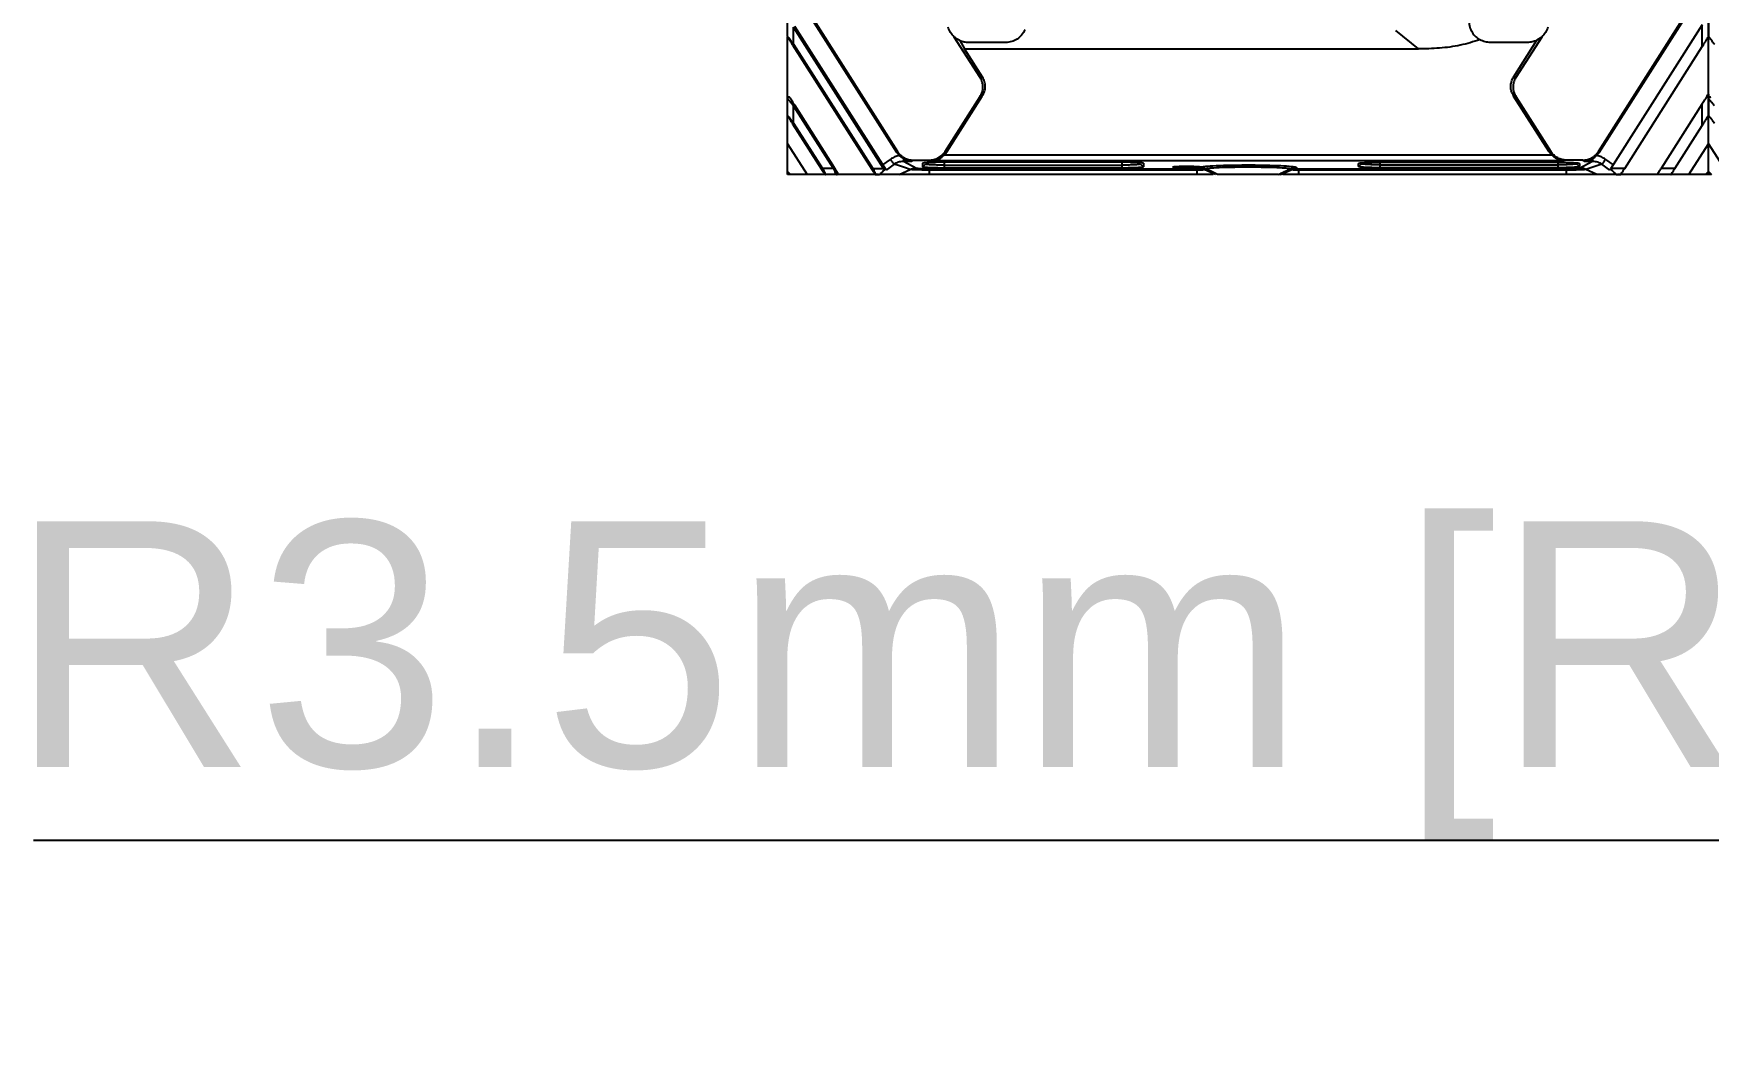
# Model space of a CAD drawing. Header units: millimetres. Extents: x 620 to 19791, y 2539 to 6969.
# Drawn here: x 5601 to 5873.9, y 3346.1 to 3511.2 of the extents above; entities that cross this region are included whole.
import ezdxf

# ---------------------------------------------------------------- set-up
doc = ezdxf.new("R2010")
doc.units = ezdxf.units.MM
doc.styles.get("Standard").update_dxf_attribs({"font": 'arial.ttf'})
doc.dimstyles.new('缩小5倍', dxfattribs={"dimtxt": 40, "dimasz": 20, "dimexe": 1, "dimexo": 0.2, "dimgap": 0, "dimtad": 1, "dimtoh": 1, "dimdec": 1, "dimzin": 9, "dimdsep": 46, "dimtxsty": 'Standard', "dimblk": '_FILLED', "dimcen": 0.2, "dimclrd": 256, "dimclre": 256, "dimclrt": 256, "dimadec": 1, "dimazin": 2, "dimtfac": 1, "dimtdec": 1, "dimtofl": 0, "dimtmove": 0, "dimatfit": 3, "dimldrblk": '_FILLED', "dimfxl": 1, "dimtolj": 1, "dimtzin": 0, "dimarcsym": 0})

# ---------------------------------------------------------------- blocks, each defined once
blk = doc.blocks.new('_FILLED')
at = {"color": 0, "linetype": 'ByBlock'}
blk.add_solid([(0, 0), (-1, 0.15), (-1, -0.15)], dxfattribs=at)
blk = doc.blocks.new('*D191')
at = {"lineweight": -2, "transparency": 16777216}
for p, q in [((6137.8, 3513.29), (6138.2, 3513.29)), ((6138, 3513.09), (6138, 3513.49)), ((5988.59, 3379.82), (6120.47, 3497.64)), ((5601.04, 3379.82), (5988.59, 3379.82))]:
    blk.add_line(p, q, dxfattribs=at)
at = {"layer": 'Defpoints', "color": 0, "transparency": 16777216}
for p in [(6138, 3513.29), (6135.39, 3510.96)]:
    blk.add_point(p, dxfattribs=at)
at = {"lineweight": -2, "transparency": 16777216, "xscale": 20, "yscale": 20, "zscale": 20, "rotation": 41.7774340312797}
blk.add_blockref('_FILLED', (6135.39, 3510.96), dxfattribs=at)
at = {"transparency": 16777216, "insert": (5794.81, 3405.71), "char_height": 40, "attachment_point": 5}
blk.add_mtext('\\A1;R3.5mm [R1/8"]', dxfattribs=at)
blk = doc.blocks.new('tugj')
at = {"color": 7, "linetype": 'Continuous', "lineweight": 25}
for p, q in [((12437.76, 4822.73), (12455.54, 4850.65)), ((12323.33, 4822.73), (12308.4, 4846.16)), ((12305.54, 4841.59), (12305.54, 4844.38)), ((12306.54, 4840.33), (12306.54, 4843.12)), ((12321.2, 4820.12), (12306.54, 4843.12)), ((12321.37, 4820.22), (12306.71, 4843.23)), ((12309.69, 4844.46), (12323.47, 4822.84)), ((12437.62, 4822.84), (12451.39, 4844.46)), ((12454.54, 4843.5), (12439.65, 4820.12)), ((12454.54, 4839.96), (12454.54, 4843.5)), ((12455.54, 4841.59), (12455.54, 4844.38)), ((12455.54, 4844.38), (12455.54, 4841.53)), ((12305.54, 4841.59), (12305.54, 4841.49)), ((12305.54, 4831.54), (12305.54, 4841.49)), ((12306.37, 4840.22), (12319.25, 4820.01)), ((12306.54, 4840.33), (12319.42, 4820.12)), ((12336.92, 4834.89), (12332.71, 4841.51)), ((12333.61, 4840.92), (12334.37, 4839.57)), ((12341.04, 4840.62), (12335.04, 4840.62)), ((12408.31, 4839.57), (12404.61, 4842.57)), ((12426.04, 4840.62), (12420.04, 4840.62)), ((12423.79, 4834.98), (12427.61, 4840.99)), ((12428.38, 4841.51), (12424.16, 4834.89)), ((12428.38, 4841.51), (12427.61, 4840.99)), ((12455.54, 4841.59), (12455.54, 4841.49)), ((12455.54, 4832.22), (12455.54, 4841.53)), ((12455.54, 4831.54), (12455.54, 4841.49)), ((12337.3, 4834.98), (12334.37, 4839.57)), ((12334.37, 4839.57), (12408.31, 4839.57)), ((12441.9, 4820.12), (12454.54, 4839.96)), ((12336.92, 4834.89), (12337.3, 4834.98)), ((12423.79, 4834.98), (12424.16, 4834.89)), ((12331.49, 4822.81), (12337.27, 4831.89)), ((12336.9, 4831.8), (12337.27, 4831.89)), ((12429.6, 4822.81), (12423.81, 4831.89)), ((12423.81, 4831.89), (12424.19, 4831.8)), ((12455.54, 4832.22), (12455.54, 4828.69)), ((12305.54, 4828.75), (12305.54, 4831.54)), ((12306.54, 4827.49), (12306.54, 4830.28)), ((12313.02, 4820.12), (12306.54, 4830.28)), ((12313.19, 4820.22), (12306.71, 4830.39)), ((12331.2, 4822.86), (12336.9, 4831.8)), ((12424.19, 4831.8), (12429.88, 4822.86)), ((12454.54, 4830.65), (12447.83, 4820.12)), ((12454.54, 4827.12), (12454.54, 4830.65)), ((12455.54, 4828.75), (12455.54, 4831.54)), ((12305.54, 4828.75), (12305.54, 4828.65)), ((12305.54, 4824.12), (12305.54, 4828.65)), ((12306.37, 4827.38), (12311.07, 4820.01)), ((12306.54, 4827.49), (12311.24, 4820.12)), ((12450.08, 4820.12), (12454.54, 4827.12)), ((12455.54, 4828.75), (12455.54, 4828.65)), ((12455.54, 4824.12), (12455.54, 4828.69)), ((12455.54, 4824.12), (12455.54, 4828.65)), ((12305.54, 4824.12), (12308.74, 4819.12)), ((12305.54, 4819.62), (12305.54, 4824.12)), ((12452.34, 4819.12), (12455.54, 4824.12)), ((12455.54, 4824.12), (12458.74, 4819.12)), ((12455.54, 4819.62), (12455.54, 4824.12)), ((12321.08, 4820.68), (12322.3, 4821.59)), ((12323.47, 4822.84), (12323.33, 4822.73)), ((12323.73, 4822.23), (12323.33, 4822.73)), ((12324.41, 4821.7), (12324.41, 4821.3)), ((12324.41, 4821.3), (12326.54, 4820.17)), ((12324.41, 4821.3), (12325.79, 4821.3)), ((12325.99, 4821.45), (12325.79, 4821.3)), ((12325.99, 4821.45), (12328.58, 4821.45)), ((12327.57, 4820.36), (12327.57, 4820.98)), ((12328.58, 4821.45), (12329.14, 4821.35)), ((12431.95, 4821.35), (12329.14, 4821.35)), ((12331.04, 4821.17), (12360.04, 4821.17)), ((12331.13, 4822.35), (12331.49, 4822.81)), ((12331.13, 4822.35), (12429.96, 4822.35)), ((12331.2, 4822.86), (12331.49, 4822.81)), ((12363.52, 4820.98), (12363.52, 4820.36)), ((12402.04, 4821.11), (12431.04, 4821.11)), ((12429.88, 4822.86), (12429.6, 4822.81)), ((12429.96, 4822.35), (12429.6, 4822.81)), ((12432.5, 4821.45), (12431.95, 4821.35)), ((12435.09, 4821.45), (12432.5, 4821.45)), ((12434.54, 4820.17), (12436.67, 4821.3)), ((12435.3, 4821.3), (12435.09, 4821.45)), ((12435.3, 4821.3), (12436.67, 4821.3)), ((12437.76, 4822.73), (12437.36, 4822.23)), ((12437.76, 4822.73), (12437.62, 4822.84)), ((12438.79, 4821.59), (12440, 4820.68)), ((12305.54, 4819.12), (12305.54, 4819.62)), ((12305.54, 4819.62), (12306.04, 4819.12)), ((12306.04, 4819.12), (12305.54, 4819.12)), ((12308.74, 4819.12), (12306.04, 4819.12)), ((12311.75, 4819.12), (12308.74, 4819.12)), ((12313.02, 4820.12), (12311.24, 4820.12)), ((12313.53, 4819.12), (12311.75, 4819.12)), ((12319.93, 4819.12), (12313.53, 4819.12)), ((12319.42, 4820.12), (12321.2, 4820.12)), ((12320.37, 4819.12), (12319.93, 4819.12)), ((12319.93, 4819.12), (12320.54, 4819.12)), ((12321.34, 4819.85), (12321.2, 4820.12)), ((12321.53, 4819.97), (12321.37, 4820.22)), ((12321.62, 4819.84), (12321.53, 4819.97)), ((12322.9, 4820.8), (12321.62, 4819.83)), ((12323.73, 4819.12), (12325.5, 4819.94)), ((12327.57, 4820.36), (12328.04, 4820.83)), ((12328.68, 4820.07), (12372.25, 4820.07)), ((12328.68, 4819.84), (12328.68, 4820.07)), ((12328.68, 4819.12), (12328.68, 4819.84)), ((12372.25, 4819.84), (12328.68, 4819.84)), ((12372.25, 4819.12), (12328.68, 4819.12)), ((12331.04, 4820.65), (12331.04, 4820.17)), ((12331.04, 4820.65), (12360.04, 4820.65)), ((12360.04, 4820.17), (12331.04, 4820.17)), ((12360.04, 4820.17), (12360.04, 4820.65)), ((12363.04, 4820.83), (12363.52, 4820.36)), ((12372.25, 4820.07), (12372.25, 4819.84)), ((12372.25, 4819.12), (12372.25, 4819.84)), ((12372.52, 4820.08), (12372.62, 4820.28)), ((12372.7, 4820.32), (12372.79, 4820.35)), ((12372.79, 4820.35), (12372.79, 4820.35)), ((12373.72, 4820.02), (12373.52, 4819.87)), ((12375.24, 4819.12), (12373.52, 4819.87)), ((12375.56, 4819.12), (12373.72, 4820.02)), ((12385.85, 4819.12), (12385.52, 4819.12)), ((12388.46, 4820.28), (12388.57, 4820.08)), ((12388.84, 4820.07), (12432.4, 4820.07)), ((12388.84, 4819.84), (12388.84, 4820.07)), ((12388.84, 4819.12), (12388.84, 4819.84)), ((12432.4, 4819.84), (12388.84, 4819.84)), ((12432.4, 4819.12), (12388.84, 4819.12)), ((12398.57, 4820.41), (12398.57, 4820.93)), ((12398.57, 4820.41), (12399.04, 4820.88)), ((12402.04, 4820.7), (12402.04, 4820.23)), ((12402.04, 4820.7), (12431.04, 4820.7)), ((12431.04, 4820.23), (12402.04, 4820.23)), ((12431.04, 4820.23), (12431.04, 4820.7)), ((12432.4, 4819.84), (12432.4, 4820.07)), ((12432.4, 4819.12), (12432.4, 4819.84)), ((12434.04, 4820.88), (12434.52, 4820.41)), ((12434.52, 4820.93), (12434.52, 4820.41)), ((12438.19, 4820.8), (12435.58, 4819.94)), ((12437.35, 4819.12), (12435.58, 4819.94)), ((12439.47, 4819.83), (12438.19, 4820.8)), ((12439.57, 4819.99), (12439.47, 4819.83)), ((12439.65, 4820.12), (12439.57, 4819.99)), ((12441.9, 4820.12), (12439.65, 4820.12)), ((12440.54, 4819.12), (12441.26, 4819.12)), ((12441.26, 4819.12), (12440.72, 4819.12)), ((12447.19, 4819.12), (12441.26, 4819.12)), ((12449.44, 4819.12), (12447.19, 4819.12)), ((12450.08, 4820.12), (12447.83, 4820.12)), ((12452.34, 4819.12), (12449.44, 4819.12)), ((12455.04, 4819.12), (12452.34, 4819.12)), ((12455.04, 4819.12), (12455.54, 4819.62)), ((12456.04, 4819.12), (12455.04, 4819.12)), ((12455.54, 4819.12), (12455.54, 4819.62)), ((12455.54, 4819.62), (12456.04, 4819.12))]:
    blk.add_line(p, q, dxfattribs=at)
at = {"color": 8, "linetype": 'Continuous', "lineweight": 25}
for p, q in [((12331.04, 4821.17), (12331.04, 4820.65)), ((12360.04, 4820.65), (12360.04, 4821.17)), ((12402.04, 4821.11), (12402.04, 4820.7)), ((12431.04, 4820.7), (12431.04, 4821.11)), ((12386.63, 4819.66), (12387.37, 4820.02))]:
    blk.add_line(p, q, dxfattribs=at)
at = {"color": 7, "linetype": 'Continuous', "lineweight": 25, "flags": 128}
for points in [[(12319.25, 4820.01), (12319.26, 4820.01), (12319.27, 4820.02), (12319.28, 4820.03), (12319.3, 4820.04), (12319.33, 4820.06), (12319.36, 4820.07), (12319.39, 4820.09), (12319.42, 4820.12)], [(12385.52, 4819.12), (12386.45, 4819.57), (12386.63, 4819.66)], [(12385.85, 4819.12), (12386.71, 4819.49), (12387.57, 4819.87)]]:
    blk.add_lwpolyline(points, dxfattribs=at)
at = {"color": 7, "linetype": 'Continuous', "lineweight": 25}
for points, knots in [([(12418.16, 4847.07), (12417.92, 4846.89), (12417.45, 4846.54), (12416.94, 4845.81), (12416.61, 4844.97), (12416.5, 4844.05), (12416.64, 4843.12), (12417.03, 4842.25), (12417.6, 4841.54), (12418.1, 4841.21), (12418.33, 4841.06)], [0, 0, 0, 0, 0.120667, 0.242941, 0.362017, 0.494964, 0.624791, 0.751524, 0.887648, 1, 1, 1, 1]), ([(12332.71, 4841.51), (12332.48, 4841.74), (12332.04, 4842.2), (12331.81, 4842.8), (12331.69, 4843.1)], [0, 0, 0, 0, 0.4999991, 1, 1, 1, 1]), ([(12429.39, 4843.1), (12429.28, 4842.8), (12429.05, 4842.2), (12428.6, 4841.74), (12428.38, 4841.51)], [0, 0, 0, 0, 0.500004, 1, 1, 1, 1]), ([(12305.54, 4841.59), (12305.55, 4841.58), (12305.55, 4841.58), (12305.6, 4841.52), (12305.68, 4841.42), (12305.83, 4841.22), (12306.13, 4840.85), (12306.39, 4840.52), (12306.54, 4840.33)], [0, 0, 0, 0, 0.082047, 0.168461, 0.268066, 0.381092, 0.652304, 1, 1, 1, 1]), ([(12305.56, 4841.5), (12305.57, 4841.48), (12305.59, 4841.46), (12305.66, 4841.34), (12305.82, 4841.1), (12306.07, 4840.7), (12306.26, 4840.4), (12306.37, 4840.22)], [0, 0, 0, 0, 0.101228, 0.199444, 0.408289, 0.66873, 1, 1, 1, 1]), ([(12306.37, 4840.22), (12306.38, 4840.23), (12306.38, 4840.23), (12306.42, 4840.25), (12306.48, 4840.29), (12306.52, 4840.32), (12306.54, 4840.33)], [0, 0, 0, 0, 0.2499924, 0.5000061, 0.750009, 1, 1, 1, 1]), ([(12333.61, 4840.92), (12333.47, 4840.99), (12333.19, 4841.12), (12332.87, 4841.38), (12332.71, 4841.51)], [0, 0, 0, 0, 0.501919, 1, 1, 1, 1]), ([(12335.04, 4840.62), (12334.8, 4840.63), (12334.3, 4840.65), (12333.84, 4840.83), (12333.61, 4840.92)], [0, 0, 0, 0, 0.499697, 1, 1, 1, 1]), ([(12344.23, 4842.68), (12344.07, 4842.37), (12343.74, 4841.78), (12342.97, 4841.15), (12342.07, 4840.7), (12341.39, 4840.64), (12341.04, 4840.62)], [0, 0, 0, 0, 0.261058, 0.500388, 0.739399, 1, 1, 1, 1]), ([(12418.33, 4841.06), (12417.27, 4840.74), (12415.12, 4840.07), (12411.73, 4839.64), (12409.45, 4839.59), (12408.31, 4839.57)], [0, 0, 0, 0, 0.326494, 0.662815, 1, 1, 1, 1]), ([(12420.04, 4840.62), (12419.74, 4840.64), (12419.14, 4840.67), (12418.6, 4840.93), (12418.33, 4841.06)], [0, 0, 0, 0, 0.4999877, 1, 1, 1, 1]), ([(12427.61, 4840.99), (12427.36, 4840.88), (12426.86, 4840.66), (12426.32, 4840.63), (12426.04, 4840.62)], [0, 0, 0, 0, 0.499999, 1, 1, 1, 1]), ([(12454.54, 4839.96), (12454.66, 4840.14), (12454.88, 4840.49), (12455.18, 4840.96), (12455.39, 4841.29), (12455.49, 4841.46), (12455.54, 4841.52), (12455.54, 4841.53), (12455.54, 4841.53)], [0, 0, 0, 0, 0.286639, 0.534247, 0.75949, 0.869905, 0.932849, 1, 1, 1, 1]), ([(12455.54, 4841.59), (12455.55, 4841.58), (12455.55, 4841.58), (12455.6, 4841.52), (12455.68, 4841.42), (12455.83, 4841.22), (12456.13, 4840.85), (12456.39, 4840.52), (12456.54, 4840.33)], [0, 0, 0, 0, 0.082047, 0.16846, 0.268063, 0.381089, 0.652304, 1, 1, 1, 1]), ([(12336.9, 4831.8), (12337.03, 4832.04), (12337.29, 4832.52), (12337.4, 4833.33), (12337.31, 4834.15), (12337.06, 4834.64), (12336.92, 4834.89)], [0, 0, 0, 0, 0.25223, 0.500889, 0.739977, 1, 1, 1, 1]), ([(12337.27, 4831.89), (12337.41, 4832.14), (12337.66, 4832.62), (12337.77, 4833.43), (12337.68, 4834.24), (12337.43, 4834.73), (12337.3, 4834.98)], [0, 0, 0, 0, 0.261104, 0.500953, 0.740299, 1, 1, 1, 1]), ([(12423.81, 4831.89), (12423.68, 4832.13), (12423.42, 4832.61), (12423.31, 4833.42), (12423.4, 4834.24), (12423.65, 4834.73), (12423.79, 4834.98)], [0, 0, 0, 0, 0.25223, 0.500885, 0.739973, 1, 1, 1, 1]), ([(12424.16, 4834.89), (12424.03, 4834.64), (12423.77, 4834.15), (12423.69, 4833.33), (12423.8, 4832.52), (12424.06, 4832.04), (12424.19, 4831.8)], [0, 0, 0, 0, 0.260018, 0.499105, 0.747694, 1, 1, 1, 1]), ([(12455.54, 4832.22), (12455.54, 4832.22), (12455.54, 4832.22), (12455.49, 4832.16), (12455.39, 4831.98), (12455.18, 4831.66), (12454.88, 4831.18), (12454.66, 4830.84), (12454.54, 4830.65)], [0, 0, 0, 0, 0.067143, 0.130097, 0.240508, 0.465752, 0.713366, 1, 1, 1, 1]), ([(12305.91, 4831.65), (12305.9, 4831.66), (12305.87, 4831.69), (12305.82, 4831.72), (12305.76, 4831.74), (12305.68, 4831.73), (12305.62, 4831.7), (12305.57, 4831.65), (12305.55, 4831.59), (12305.54, 4831.56), (12305.54, 4831.54)], [0, 0, 0, 0, 0.114083, 0.223582, 0.359588, 0.501821, 0.640734, 0.779262, 0.888915, 1, 1, 1, 1]), ([(12306.54, 4830.28), (12306.39, 4830.47), (12306.12, 4830.81), (12305.83, 4831.17), (12305.67, 4831.37), (12305.6, 4831.47), (12305.55, 4831.53), (12305.55, 4831.53), (12305.54, 4831.54)], [0, 0, 0, 0, 0.350154, 0.621945, 0.734201, 0.833252, 0.918727, 1, 1, 1, 1]), ([(12306.71, 4830.39), (12306.61, 4830.55), (12306.42, 4830.85), (12306.17, 4831.24), (12306.01, 4831.49), (12305.92, 4831.63), (12305.91, 4831.64), (12305.91, 4831.65)], [0, 0, 0, 0, 0.317514, 0.570141, 0.798352, 0.902861, 1, 1, 1, 1]), ([(12306.54, 4830.28), (12306.56, 4830.3), (12306.61, 4830.32), (12306.66, 4830.36), (12306.7, 4830.38), (12306.71, 4830.39), (12306.71, 4830.39)], [0, 0, 0, 0, 0.249995, 0.500022, 0.750029, 1, 1, 1, 1]), ([(12455.91, 4831.65), (12455.9, 4831.66), (12455.87, 4831.69), (12455.82, 4831.72), (12455.76, 4831.74), (12455.68, 4831.73), (12455.62, 4831.7), (12455.57, 4831.65), (12455.55, 4831.59), (12455.54, 4831.56), (12455.54, 4831.54)], [0, 0, 0, 0, 0.114046, 0.223572, 0.359579, 0.501814, 0.640729, 0.779259, 0.888914, 1, 1, 1, 1]), ([(12456.54, 4830.28), (12456.39, 4830.47), (12456.12, 4830.81), (12455.83, 4831.17), (12455.67, 4831.37), (12455.6, 4831.47), (12455.55, 4831.53), (12455.55, 4831.53), (12455.54, 4831.54)], [0, 0, 0, 0, 0.350158, 0.621945, 0.734204, 0.833252, 0.918727, 1, 1, 1, 1]), ([(12305.54, 4828.75), (12305.55, 4828.74), (12305.55, 4828.73), (12305.6, 4828.67), (12305.68, 4828.58), (12305.83, 4828.38), (12306.13, 4828.01), (12306.39, 4827.68), (12306.54, 4827.49)], [0, 0, 0, 0, 0.082047, 0.168461, 0.268067, 0.381097, 0.652309, 1, 1, 1, 1]), ([(12305.56, 4828.66), (12305.57, 4828.64), (12305.59, 4828.62), (12305.66, 4828.5), (12305.82, 4828.26), (12306.07, 4827.86), (12306.26, 4827.55), (12306.37, 4827.38)], [0, 0, 0, 0, 0.1009961, 0.1987555, 0.407213, 0.6677277, 1, 1, 1, 1]), ([(12306.37, 4827.38), (12306.38, 4827.38), (12306.38, 4827.39), (12306.42, 4827.41), (12306.48, 4827.45), (12306.52, 4827.48), (12306.54, 4827.49)], [0, 0, 0, 0, 0.249986, 0.499994, 0.74999, 1, 1, 1, 1]), ([(12454.54, 4827.12), (12454.66, 4827.3), (12454.88, 4827.65), (12455.18, 4828.12), (12455.39, 4828.44), (12455.49, 4828.62), (12455.54, 4828.68), (12455.54, 4828.68), (12455.54, 4828.69)], [0, 0, 0, 0, 0.286635, 0.534245, 0.759489, 0.869904, 0.932848, 1, 1, 1, 1]), ([(12455.54, 4828.75), (12455.55, 4828.74), (12455.55, 4828.73), (12455.6, 4828.67), (12455.68, 4828.58), (12455.83, 4828.38), (12456.13, 4828.01), (12456.39, 4827.68), (12456.54, 4827.49)], [0, 0, 0, 0, 0.082047, 0.1684607, 0.2680637, 0.3810939, 0.6523095, 1, 1, 1, 1]), ([(12323.73, 4822.23), (12323.47, 4822.17), (12322.96, 4822.03), (12322.52, 4821.74), (12322.3, 4821.59)], [0, 0, 0, 0, 0.500621, 1, 1, 1, 1]), ([(12322.9, 4820.8), (12322.88, 4820.82), (12322.85, 4820.86), (12322.71, 4821.04), (12322.55, 4821.25), (12322.43, 4821.42), (12322.35, 4821.52), (12322.31, 4821.57), (12322.3, 4821.59), (12322.3, 4821.59), (12322.3, 4821.59)], [0, 0, 0, 0, 0.200282, 0.497414, 0.711711, 0.866585, 0.962795, 0.990356, 0.996646, 1, 1, 1, 1]), ([(12322.9, 4820.8), (12323.13, 4820.95), (12323.59, 4821.23), (12324.14, 4821.28), (12324.41, 4821.3)], [0, 0, 0, 0, 0.499524, 1, 1, 1, 1]), ([(12323.47, 4822.84), (12323.62, 4822.64), (12323.91, 4822.23), (12324.54, 4821.8), (12325.24, 4821.51), (12325.74, 4821.47), (12325.99, 4821.45)], [0, 0, 0, 0, 0.2492737, 0.4994847, 0.7499605, 1, 1, 1, 1]), ([(12324.41, 4821.7), (12324.29, 4821.78), (12324.05, 4821.93), (12323.83, 4822.13), (12323.73, 4822.23)], [0, 0, 0, 0, 0.52458, 1, 1, 1, 1]), ([(12324.41, 4821.7), (12324.62, 4821.59), (12325.07, 4821.37), (12325.54, 4821.32), (12325.79, 4821.3)], [0, 0, 0, 0, 0.468189, 1, 1, 1, 1]), ([(12327.57, 4820.98), (12327.62, 4821.01), (12327.73, 4821.06), (12328.52, 4821.12), (12329.68, 4821.16), (12330.59, 4821.16), (12331.04, 4821.17)], [0, 0, 0, 0, 0.246568, 0.499977, 0.753377, 1, 1, 1, 1]), ([(12328.58, 4821.45), (12328.85, 4821.47), (12329.37, 4821.51), (12330.1, 4821.81), (12330.75, 4822.25), (12331.05, 4822.66), (12331.2, 4822.86)], [0, 0, 0, 0, 0.254149, 0.507463, 0.755403, 1, 1, 1, 1]), ([(12329.14, 4821.35), (12329.34, 4821.38), (12329.72, 4821.42), (12330.23, 4821.64), (12330.7, 4821.94), (12330.98, 4822.21), (12331.13, 4822.35)], [0, 0, 0, 0, 0.29407, 0.534808, 0.758079, 1, 1, 1, 1]), ([(12360.04, 4821.17), (12360.49, 4821.16), (12361.4, 4821.16), (12362.56, 4821.12), (12363.36, 4821.06), (12363.46, 4821.01), (12363.52, 4820.98)], [0, 0, 0, 0, 0.246593, 0.499964, 0.753376, 1, 1, 1, 1]), ([(12398.57, 4820.93), (12398.62, 4820.96), (12398.73, 4821), (12399.52, 4821.06), (12400.68, 4821.11), (12401.59, 4821.11), (12402.04, 4821.11)], [0, 0, 0, 0, 0.246566, 0.499974, 0.753364, 1, 1, 1, 1]), ([(12432.5, 4821.45), (12432.21, 4821.48), (12431.69, 4821.52), (12430.95, 4821.82), (12430.33, 4822.26), (12430.03, 4822.66), (12429.88, 4822.86)], [0, 0, 0, 0, 0.277027, 0.508292, 0.763258, 1, 1, 1, 1]), ([(12431.95, 4821.35), (12431.74, 4821.38), (12431.36, 4821.42), (12430.84, 4821.65), (12430.38, 4821.94), (12430.1, 4822.21), (12429.96, 4822.35)], [0, 0, 0, 0, 0.3027827, 0.5371584, 0.7600053, 1, 1, 1, 1]), ([(12431.04, 4821.11), (12431.49, 4821.11), (12432.4, 4821.11), (12433.56, 4821.06), (12434.36, 4821), (12434.46, 4820.96), (12434.52, 4820.93)], [0, 0, 0, 0, 0.246604, 0.499983, 0.753396, 1, 1, 1, 1]), ([(12435.09, 4821.45), (12435.34, 4821.47), (12435.84, 4821.51), (12436.55, 4821.8), (12437.17, 4822.23), (12437.47, 4822.64), (12437.62, 4822.84)], [0, 0, 0, 0, 0.250016, 0.500638, 0.75071, 1, 1, 1, 1]), ([(12435.3, 4821.3), (12435.55, 4821.32), (12436.02, 4821.37), (12436.46, 4821.6), (12436.67, 4821.7)], [0, 0, 0, 0, 0.5329179, 1, 1, 1, 1]), ([(12436.67, 4821.7), (12436.8, 4821.78), (12437.04, 4821.93), (12437.25, 4822.13), (12437.36, 4822.23)], [0, 0, 0, 0, 0.519569, 1, 1, 1, 1]), ([(12436.67, 4821.7), (12436.67, 4821.64), (12436.67, 4821.53), (12436.67, 4821.4), (12436.67, 4821.32), (12436.67, 4821.31), (12436.67, 4821.3)], [0, 0, 0, 0, 0.2602741, 0.5176386, 0.7658723, 1, 1, 1, 1]), ([(12436.67, 4821.3), (12436.95, 4821.28), (12437.49, 4821.23), (12437.96, 4820.94), (12438.19, 4820.8)], [0, 0, 0, 0, 0.500474, 1, 1, 1, 1]), ([(12438.79, 4821.59), (12438.57, 4821.74), (12438.13, 4822.03), (12437.61, 4822.17), (12437.36, 4822.23)], [0, 0, 0, 0, 0.500004, 1, 1, 1, 1]), ([(12438.79, 4821.59), (12438.72, 4821.5), (12438.57, 4821.31), (12438.39, 4821.06), (12438.25, 4820.87), (12438.21, 4820.82), (12438.19, 4820.8)], [0, 0, 0, 0, 0.248697, 0.500058, 0.751337, 1, 1, 1, 1]), ([(12311.24, 4820.12), (12311.22, 4820.1), (12311.17, 4820.07), (12311.12, 4820.04), (12311.08, 4820.01), (12311.07, 4820.01), (12311.07, 4820.01)], [0, 0, 0, 0, 0.250009, 0.499983, 0.750004, 1, 1, 1, 1]), ([(12311.07, 4820.01), (12311.15, 4819.89), (12311.28, 4819.67), (12311.46, 4819.4), (12311.52, 4819.3), (12311.55, 4819.26)], [0, 0, 0, 0, 0.379464, 0.710228, 1, 1, 1, 1]), ([(12311.58, 4819.21), (12311.59, 4819.2), (12311.61, 4819.17), (12311.65, 4819.14), (12311.7, 4819.12), (12311.73, 4819.12), (12311.75, 4819.12)], [0, 0, 0, 0, 0.234682, 0.483925, 0.74952, 1, 1, 1, 1]), ([(12311.59, 4819.44), (12311.59, 4819.43), (12311.62, 4819.36), (12311.67, 4819.28), (12311.72, 4819.18), (12311.74, 4819.13), (12311.75, 4819.12), (12311.75, 4819.12)], [0, 0, 0, 0, 0.0360349, 0.3009169, 0.5450932, 0.7701469, 1, 1, 1, 1]), ([(12313.19, 4820.22), (12313.19, 4820.22), (12313.18, 4820.22), (12313.14, 4820.19), (12313.09, 4820.16), (12313.04, 4820.13), (12313.02, 4820.12)], [0, 0, 0, 0, 0.25, 0.500019, 0.749992, 1, 1, 1, 1]), ([(12313.53, 4819.12), (12313.53, 4819.12), (12313.52, 4819.13), (12313.49, 4819.19), (12313.44, 4819.28), (12313.36, 4819.45), (12313.22, 4819.73), (12313.09, 4819.98), (12313.02, 4820.12)], [0, 0, 0, 0, 0.118806, 0.239592, 0.356977, 0.483255, 0.736716, 1, 1, 1, 1]), ([(12313.7, 4819.42), (12313.7, 4819.43), (12313.69, 4819.43), (12313.66, 4819.49), (12313.6, 4819.57), (12313.51, 4819.71), (12313.37, 4819.93), (12313.25, 4820.13), (12313.19, 4820.22)], [0, 0, 0, 0, 0.122574, 0.247461, 0.369915, 0.497022, 0.747802, 1, 1, 1, 1]), ([(12313.53, 4819.12), (12313.55, 4819.12), (12313.58, 4819.12), (12313.63, 4819.14), (12313.67, 4819.17), (12313.71, 4819.22), (12313.73, 4819.27), (12313.73, 4819.33), (12313.72, 4819.38), (12313.71, 4819.41), (12313.7, 4819.42)], [0, 0, 0, 0, 0.116998, 0.231025, 0.367954, 0.500031, 0.635523, 0.769107, 0.884618, 1, 1, 1, 1]), ([(12319.25, 4820.01), (12319.33, 4819.89), (12319.47, 4819.67), (12319.64, 4819.4), (12319.7, 4819.3), (12319.73, 4819.26)], [0, 0, 0, 0, 0.379475, 0.710248, 1, 1, 1, 1]), ([(12319.76, 4819.21), (12319.77, 4819.2), (12319.79, 4819.17), (12319.83, 4819.14), (12319.88, 4819.12), (12319.91, 4819.12), (12319.93, 4819.12)], [0, 0, 0, 0, 0.234648, 0.483854, 0.74941, 1, 1, 1, 1]), ([(12319.77, 4819.44), (12319.77, 4819.43), (12319.8, 4819.36), (12319.85, 4819.28), (12319.9, 4819.18), (12319.93, 4819.13), (12319.93, 4819.12), (12319.93, 4819.12)], [0, 0, 0, 0, 0.036015, 0.300901, 0.545081, 0.770138, 1, 1, 1, 1]), ([(12321.34, 4819.85), (12321.2, 4819.73), (12320.96, 4819.54), (12320.72, 4819.32), (12320.6, 4819.21), (12320.55, 4819.16), (12320.53, 4819.12), (12320.54, 4819.12), (12320.54, 4819.12)], [0, 0, 0, 0, 0.340411, 0.60166, 0.712894, 0.815365, 0.907205, 1, 1, 1, 1]), ([(12323.73, 4819.12), (12323.2, 4819.12), (12322.57, 4819.12), (12321.77, 4819.12), (12321.24, 4819.12), (12320.81, 4819.12), (12320.54, 4819.12)], [0, 0, 0, 0, 0.503314, 0.589023, 0.752486, 1, 1, 1, 1]), ([(12321.37, 4820.22), (12321.37, 4820.22), (12321.36, 4820.22), (12321.32, 4820.19), (12321.27, 4820.16), (12321.22, 4820.13), (12321.2, 4820.12)], [0, 0, 0, 0, 0.250013, 0.500011, 0.749988, 1, 1, 1, 1]), ([(12321.48, 4819.95), (12321.47, 4819.94), (12321.45, 4819.93), (12321.42, 4819.91), (12321.38, 4819.88), (12321.35, 4819.86), (12321.34, 4819.85)], [0, 0, 0, 0, 0.232394, 0.467886, 0.707889, 1, 1, 1, 1]), ([(12321.53, 4819.97), (12321.53, 4819.97), (12321.52, 4819.97), (12321.49, 4819.96), (12321.48, 4819.95)], [0, 0, 0, 0, 0.509368, 1, 1, 1, 1]), ([(12325.5, 4819.94), (12325.1, 4820.09), (12324.3, 4820.38), (12323.36, 4820.66), (12322.9, 4820.8)], [0, 0, 0, 0, 0.499932, 1, 1, 1, 1]), ([(12328.68, 4819.12), (12328.11, 4819.12), (12326.91, 4819.12), (12325.34, 4819.12), (12324.16, 4819.12), (12323.87, 4819.12), (12323.73, 4819.12)], [0, 0, 0, 0, 0.241826, 0.500001, 0.758175, 1, 1, 1, 1]), ([(12325.5, 4819.94), (12325.67, 4820.01), (12326, 4820.14), (12326.36, 4820.16), (12326.54, 4820.17)], [0, 0, 0, 0, 0.49714, 1, 1, 1, 1]), ([(12328.68, 4819.84), (12328.47, 4819.84), (12328.19, 4819.84), (12327.79, 4819.85), (12327.25, 4819.85), (12326.82, 4819.87), (12326.54, 4819.87), (12326.53, 4819.87), (12326.49, 4819.87), (12326.22, 4819.88), (12325.74, 4819.9), (12325.59, 4819.93), (12325.5, 4819.94)], [0, 0, 0, 0, 0.137487, 0.181925, 0.26233, 0.502751, 0.503, 0.505191, 0.511483, 0.535629, 0.750999, 1, 1, 1, 1]), ([(12326.54, 4820.17), (12326.59, 4820.16), (12326.68, 4820.13), (12327.18, 4820.09), (12327.87, 4820.07), (12328.41, 4820.07), (12328.68, 4820.07)], [0, 0, 0, 0, 0.2481261, 0.4978427, 0.7486508, 1, 1, 1, 1]), ([(12331.04, 4820.17), (12330.59, 4820.18), (12329.68, 4820.18), (12328.52, 4820.22), (12327.73, 4820.28), (12327.62, 4820.33), (12327.57, 4820.36)], [0, 0, 0, 0, 0.2466, 0.499961, 0.753329, 1, 1, 1, 1]), ([(12331.04, 4820.65), (12330.84, 4820.65), (12330.44, 4820.65), (12329.86, 4820.66), (12329.32, 4820.68), (12328.72, 4820.71), (12328.38, 4820.74), (12328.21, 4820.77), (12328.09, 4820.79), (12328.06, 4820.81), (12328.04, 4820.83)], [0, 0, 0, 0, 0.131318, 0.254607, 0.383502, 0.523417, 0.751504, 0.778438, 0.828908, 1, 1, 1, 1]), ([(12363.04, 4820.83), (12363.02, 4820.81), (12363, 4820.79), (12362.87, 4820.77), (12362.7, 4820.74), (12362.36, 4820.71), (12361.76, 4820.68), (12361.22, 4820.66), (12360.65, 4820.65), (12360.25, 4820.65), (12360.04, 4820.65)], [0, 0, 0, 0, 0.172542, 0.223765, 0.25147, 0.478771, 0.617803, 0.745879, 0.869034, 1, 1, 1, 1]), ([(12363.52, 4820.36), (12363.46, 4820.33), (12363.36, 4820.28), (12362.56, 4820.22), (12361.4, 4820.18), (12360.49, 4820.18), (12360.04, 4820.17)], [0, 0, 0, 0, 0.246592, 0.499972, 0.75335, 1, 1, 1, 1]), ([(12368.29, 4820.35), (12368.3, 4820.36), (12368.32, 4820.38), (12368.48, 4820.4), (12368.71, 4820.42), (12369.01, 4820.44), (12369.39, 4820.46), (12369.94, 4820.47), (12370.68, 4820.48), (12371.51, 4820.46), (12372.2, 4820.44), (12372.59, 4820.41), (12372.77, 4820.38), (12372.79, 4820.36), (12372.79, 4820.35)], [0, 0, 0, 0, 0.0675051, 0.1348829, 0.1997245, 0.2644139, 0.3295848, 0.3956417, 0.5202259, 0.6372985, 0.7531629, 0.8693901, 0.9345071, 1, 1, 1, 1]), ([(12372.7, 4820.32), (12372.6, 4820.31), (12372.39, 4820.28), (12371.78, 4820.25), (12371.03, 4820.24), (12370.21, 4820.23), (12369.44, 4820.25), (12368.81, 4820.28), (12368.38, 4820.31), (12368.32, 4820.34), (12368.29, 4820.35)], [0, 0, 0, 0, 0.125172, 0.250263, 0.375233, 0.500154, 0.625063, 0.750019, 0.874988, 1, 1, 1, 1]), ([(12372.25, 4820.07), (12372.28, 4820.07), (12372.35, 4820.07), (12372.44, 4820.07), (12372.49, 4820.07), (12372.51, 4820.08), (12372.52, 4820.08), (12372.52, 4820.08)], [0, 0, 0, 0, 0.2389898, 0.4801933, 0.7261216, 0.861413, 1, 1, 1, 1]), ([(12373.52, 4819.87), (12373.49, 4819.87), (12373.43, 4819.86), (12373.14, 4819.85), (12372.73, 4819.84), (12372.41, 4819.84), (12372.25, 4819.84)], [0, 0, 0, 0, 0.2504702, 0.5003546, 0.7500612, 1, 1, 1, 1]), ([(12374.89, 4819.12), (12374.7, 4819.12), (12374.31, 4819.12), (12373.34, 4819.12), (12372.61, 4819.12), (12372.25, 4819.12)], [0, 0, 0, 0, 0.3214123, 0.6681562, 1, 1, 1, 1]), ([(12373.52, 4819.87), (12373.36, 4819.93), (12373.03, 4820.05), (12372.69, 4820.07), (12372.52, 4820.08)], [0, 0, 0, 0, 0.500074, 1, 1, 1, 1]), ([(12372.79, 4820.35), (12373.12, 4820.4), (12373.77, 4820.5), (12375.84, 4820.6), (12378.46, 4820.67), (12381.36, 4820.68), (12384.18, 4820.64), (12386.48, 4820.55), (12388.06, 4820.42), (12388.33, 4820.32), (12388.46, 4820.28)], [0, 0, 0, 0, 0.1262862, 0.25171, 0.3765365, 0.5017332, 0.6290277, 0.7551576, 0.8769869, 1, 1, 1, 1]), ([(12387.37, 4820.02), (12387.22, 4820.06), (12386.94, 4820.13), (12385.33, 4820.23), (12383.13, 4820.29), (12380.54, 4820.31), (12377.96, 4820.29), (12375.75, 4820.23), (12374.15, 4820.13), (12373.86, 4820.06), (12373.72, 4820.02)], [0, 0, 0, 0, 0.125541, 0.250619, 0.375387, 0.499999, 0.624612, 0.74938, 0.874458, 1, 1, 1, 1]), ([(12385.42, 4819.12), (12385.32, 4819.12), (12385.09, 4819.12), (12383.97, 4819.12), (12382.39, 4819.12), (12380.54, 4819.12), (12378.7, 4819.12), (12377.11, 4819.12), (12375.93, 4819.12), (12375.68, 4819.12), (12375.56, 4819.12)], [0, 0, 0, 0, 0.103469, 0.232009, 0.359703, 0.487071, 0.614442, 0.742136, 0.870676, 1, 1, 1, 1]), ([(12385.46, 4819.11), (12385.66, 4819.21), (12386.06, 4819.4), (12386.45, 4819.57), (12386.65, 4819.66)], [0, 0, 0, 0, 0.499395, 1, 1, 1, 1]), ([(12388.84, 4819.12), (12388.47, 4819.12), (12387.72, 4819.12), (12386.76, 4819.12), (12386.38, 4819.12), (12386.2, 4819.12)], [0, 0, 0, 0, 0.340801, 0.68764, 1, 1, 1, 1]), ([(12387.37, 4820.02), (12387.54, 4820.09), (12387.89, 4820.24), (12388.27, 4820.26), (12388.46, 4820.28)], [0, 0, 0, 0, 0.499314, 1, 1, 1, 1]), ([(12387.57, 4819.87), (12387.54, 4819.9), (12387.47, 4819.95), (12387.4, 4820), (12387.37, 4820.02)], [0, 0, 0, 0, 0.499517, 1, 1, 1, 1]), ([(12388.57, 4820.08), (12388.4, 4820.07), (12388.05, 4820.05), (12387.73, 4819.93), (12387.57, 4819.87)], [0, 0, 0, 0, 0.500543, 1, 1, 1, 1]), ([(12388.84, 4819.84), (12388.68, 4819.84), (12388.36, 4819.84), (12387.95, 4819.85), (12387.65, 4819.86), (12387.6, 4819.87), (12387.57, 4819.87)], [0, 0, 0, 0, 0.249937, 0.499641, 0.749523, 1, 1, 1, 1]), ([(12388.57, 4820.08), (12388.57, 4820.08), (12388.58, 4820.07), (12388.63, 4820.07), (12388.68, 4820.07), (12388.73, 4820.07), (12388.78, 4820.07), (12388.82, 4820.07), (12388.84, 4820.07)], [0, 0, 0, 0, 0.239534, 0.482391, 0.614658, 0.741078, 0.86756, 1, 1, 1, 1]), ([(12402.04, 4820.23), (12401.59, 4820.23), (12400.68, 4820.23), (12399.52, 4820.28), (12398.73, 4820.34), (12398.62, 4820.38), (12398.57, 4820.41)], [0, 0, 0, 0, 0.2466091, 0.4999589, 0.7533278, 1, 1, 1, 1]), ([(12402.04, 4820.7), (12401.84, 4820.7), (12401.44, 4820.7), (12400.86, 4820.71), (12400.32, 4820.73), (12399.72, 4820.76), (12399.38, 4820.79), (12399.21, 4820.82), (12399.09, 4820.84), (12399.06, 4820.87), (12399.04, 4820.88)], [0, 0, 0, 0, 0.131663, 0.254717, 0.383634, 0.523621, 0.751555, 0.77806, 0.828379, 1, 1, 1, 1]), ([(12434.04, 4820.88), (12434.02, 4820.87), (12434, 4820.84), (12433.88, 4820.82), (12433.7, 4820.79), (12433.36, 4820.76), (12432.76, 4820.73), (12432.22, 4820.71), (12431.65, 4820.7), (12431.25, 4820.7), (12431.04, 4820.7)], [0, 0, 0, 0, 0.170006, 0.221851, 0.251444, 0.47868, 0.617716, 0.745829, 0.869057, 1, 1, 1, 1]), ([(12434.52, 4820.41), (12434.46, 4820.38), (12434.36, 4820.34), (12433.56, 4820.28), (12432.4, 4820.23), (12431.49, 4820.23), (12431.04, 4820.23)], [0, 0, 0, 0, 0.246577, 0.499958, 0.753332, 1, 1, 1, 1]), ([(12432.4, 4820.07), (12432.67, 4820.07), (12433.21, 4820.07), (12433.9, 4820.09), (12434.4, 4820.13), (12434.5, 4820.16), (12434.54, 4820.17)], [0, 0, 0, 0, 0.251349, 0.502156, 0.7518734, 1, 1, 1, 1]), ([(12435.58, 4819.94), (12435.51, 4819.93), (12435.37, 4819.9), (12434.7, 4819.87), (12433.87, 4819.85), (12433.06, 4819.84), (12432.62, 4819.84), (12432.4, 4819.84)], [0, 0, 0, 0, 0.218827, 0.458521, 0.718431, 0.856691, 1, 1, 1, 1]), ([(12437.35, 4819.12), (12437.21, 4819.12), (12436.92, 4819.12), (12435.75, 4819.12), (12434.19, 4819.12), (12433, 4819.12), (12432.4, 4819.12)], [0, 0, 0, 0, 0.250369, 0.500035, 0.749709, 1, 1, 1, 1]), ([(12435.58, 4819.94), (12435.42, 4820.01), (12435.08, 4820.14), (12434.72, 4820.16), (12434.54, 4820.17)], [0, 0, 0, 0, 0.500002, 1, 1, 1, 1]), ([(12440.54, 4819.12), (12440.28, 4819.12), (12439.75, 4819.12), (12438.87, 4819.12), (12438.07, 4819.12), (12437.54, 4819.12), (12437.35, 4819.12)], [0, 0, 0, 0, 0.2477712, 0.4976938, 0.8251418, 1, 1, 1, 1]), ([(12440.54, 4819.12), (12440.55, 4819.12), (12440.56, 4819.12), (12440.52, 4819.17), (12440.46, 4819.23), (12440.31, 4819.37), (12440.01, 4819.63), (12439.73, 4819.86), (12439.57, 4819.99)], [0, 0, 0, 0, 0.089113, 0.179046, 0.279267, 0.389886, 0.658723, 1, 1, 1, 1]), ([(12441.26, 4819.12), (12441.27, 4819.12), (12441.27, 4819.13), (12441.33, 4819.23), (12441.46, 4819.42), (12441.66, 4819.73), (12441.81, 4819.98), (12441.9, 4820.12)], [0, 0, 0, 0, 0.136928, 0.264776, 0.489443, 0.723214, 1, 1, 1, 1]), ([(12447.83, 4820.12), (12447.74, 4819.98), (12447.58, 4819.73), (12447.39, 4819.42), (12447.26, 4819.23), (12447.2, 4819.13), (12447.19, 4819.12), (12447.19, 4819.12)], [0, 0, 0, 0, 0.276786, 0.510556, 0.735224, 0.863061, 1, 1, 1, 1]), ([(12449.44, 4819.12), (12449.45, 4819.12), (12449.45, 4819.13), (12449.51, 4819.23), (12449.64, 4819.42), (12449.84, 4819.73), (12450, 4819.98), (12450.08, 4820.12)], [0, 0, 0, 0, 0.136928, 0.264774, 0.489444, 0.723214, 1, 1, 1, 1])]:
    blk.add_open_spline(points, degree=3, knots=knots, dxfattribs=at)
at = {"color": 8, "linetype": 'Continuous', "lineweight": 25}
for points, knots in [([(12311.24, 4820.12), (12311.31, 4819.98), (12311.44, 4819.73), (12311.54, 4819.53), (12311.59, 4819.44)], [0, 0, 0, 0, 0.5497975, 1, 1, 1, 1]), ([(12319.42, 4820.12), (12319.49, 4819.98), (12319.62, 4819.73), (12319.72, 4819.53), (12319.77, 4819.44)], [0, 0, 0, 0, 0.5497994, 1, 1, 1, 1]), ([(12372.83, 4820.25), (12372.95, 4820.24), (12373.26, 4820.22), (12373.54, 4820.1), (12373.72, 4820.02)], [0, 0, 0, 0, 0.383819, 1, 1, 1, 1])]:
    blk.add_open_spline(points, degree=3, knots=knots, dxfattribs=at)

msp = doc.modelspace()

# ---------------------------------------------------------------- block references
msp.add_blockref('tugj', (-6581.6851, -1330.91272))

# ---------------------------------------------------------------- dimensions: what is measured, and where the dimension line sits
at = {"color": 1}
dim = msp.add_radius_dim(center=(6137.99952, 3513.29434), mpoint=(6135.38944, 3510.9625), dimstyle='缩小5倍', override={"dimpost": 'mm'}, dxfattribs=at)
dim.commit()
dim.dimension.update_dxf_attribs({"geometry": '*D191', "text_midpoint": (5794.81419, 3379.8155), "dimtype": 164})

doc.saveas('drawing.dxf')
